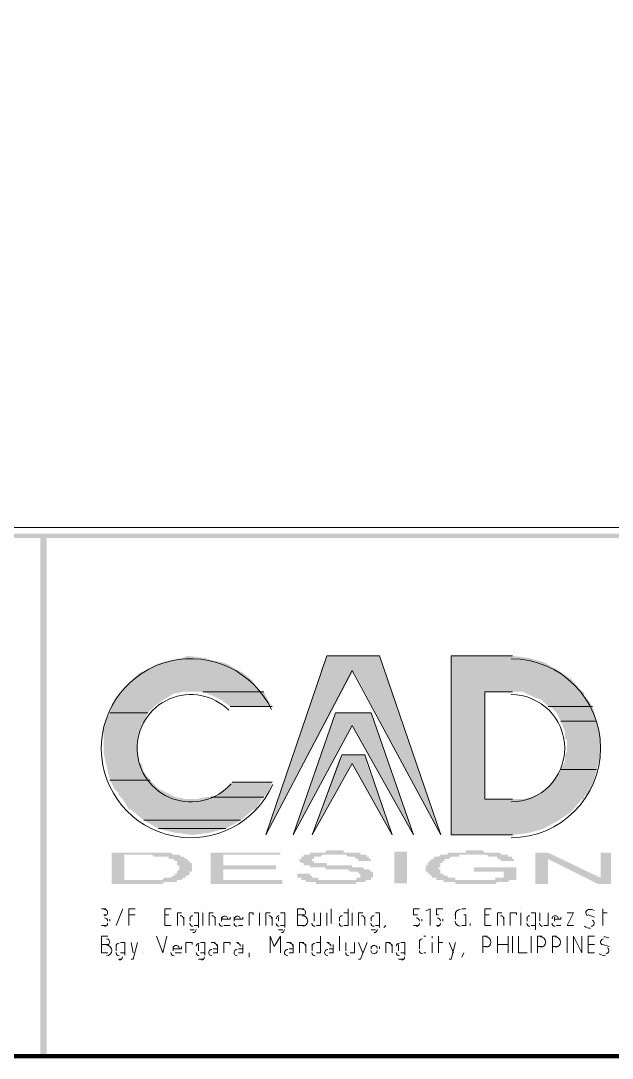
# Model space of a CAD drawing. Header units: millimetres. Extents: x 0.6 to 28.7, y 3.6 to 37.8.
# Drawn here: x 14.604 to 15.775, y 3.618 to 5.672 of the extents above; entities that cross this region are included whole.
import ezdxf

# ---------------------------------------------------------------- set-up
doc = ezdxf.new("R2010")
doc.units = ezdxf.units.MM
doc.layers.add('PDF_FRAME-TB', color=7, linetype='Continuous')

msp = doc.modelspace()

# ---------------------------------------------------------------- hatches: boundary and pattern name
at = {"layer": 'PDF_FRAME-TB', "true_color": 0x808080, "transparency": 33554559}
h = msp.add_hatch(color=8, dxfattribs=at)
h.paths.add_polyline_path([(14.784, 3.9629), (14.784, 4.0254), (14.8508, 4.0254), (14.8549, 4.0254), (14.8549, 4.0254), (14.8591, 4.0254), (14.8633, 4.0254), (14.8674, 4.0254), (14.8674, 4.0254), (14.8716, 4.0254), (14.8716, 4.0254), (14.8758, 4.0254), (14.8799, 4.0254), (14.8799, 4.0254), (14.8841, 4.0254), (14.8841, 4.0254), (14.8883, 4.0254), (14.8883, 4.0254), (14.8925, 4.0254), (14.8966, 4.0254), (14.8966, 4.0254), (14.9008, 4.0254), (14.9008, 4.0254), (14.905, 4.0213), (14.905, 4.0213), (14.9091, 4.0213), (14.9091, 4.0213), (14.9133, 4.0213), (14.9133, 4.0213), (14.9175, 4.0213), (14.9175, 4.0213), (14.9216, 4.0171), (14.9216, 4.0171), (14.9216, 4.0171), (14.9258, 4.0171), (14.9258, 4.0171), (14.9258, 4.0171), (14.93, 4.0129), (14.93, 4.0129), (14.93, 4.0129), (14.9342, 4.0129), (14.9342, 4.0129), (14.9342, 4.0088), (14.9342, 4.0088), (14.9342, 4.0088), (14.9383, 4.0088), (14.9383, 4.0088), (14.9383, 4.0088), (14.9383, 4.0088), (14.9383, 4.0046), (14.9383, 4.0046), (14.9425, 4.0046), (14.9425, 4.0046), (14.9425, 4.0004), (14.9425, 4.0004), (14.9425, 4.0004), (14.9425, 4.0004), (14.9425, 4.0004), (14.9425, 3.9962), (14.9425, 3.9962), (14.9425, 3.9962), (14.9425, 3.9962), (14.9425, 3.9962), (14.9425, 3.9921), (14.9425, 3.9921), (14.9425, 3.9921), (14.9425, 3.9921), (14.9425, 3.9879), (14.9425, 3.9879), (14.9425, 3.9879), (14.9425, 3.9879), (14.9383, 3.9879), (14.9383, 3.9837), (14.9383, 3.9837), (14.9383, 3.9837), (14.9383, 3.9837), (14.9383, 3.9837), (14.9383, 3.9837), (14.9342, 3.9796), (14.9342, 3.9796), (14.9342, 3.9796), (14.9342, 3.9796), (14.93, 3.9796), (14.93, 3.9754), (14.93, 3.9754), (14.9258, 3.9754), (14.9258, 3.9754), (14.9258, 3.9754), (14.9258, 3.9754), (14.9216, 3.9712), (14.9216, 3.9712), (14.9175, 3.9712), (14.9175, 3.9712), (14.9133, 3.9712), (14.9133, 3.9712), (14.9133, 3.9671), (14.9091, 3.9671), (14.9091, 3.9671), (14.905, 3.9671), (14.905, 3.9671), (14.9008, 3.9671), (14.9008, 3.9671), (14.8966, 3.9671), (14.8966, 3.9671), (14.8925, 3.9671), (14.8883, 3.9671), (14.8883, 3.9671), (14.8841, 3.9629), (14.8841, 3.9629), (14.8799, 3.9629), (14.8799, 3.9629), (14.8758, 3.9629), (14.8758, 3.9629), (14.8716, 3.9629), (14.8674, 3.9629), (14.8674, 3.9629), (14.8633, 3.9629), (14.8591, 3.9629), (14.8591, 3.9629), (14.8549, 3.9629), (14.8508, 3.9629)], flags=0)
h.paths.add_polyline_path([(14.8091, 3.9712), (14.8508, 3.9712), (14.8549, 3.9712), (14.8549, 3.9712), (14.8591, 3.9712), (14.8633, 3.9712), (14.8633, 3.9712), (14.8674, 3.9712), (14.8716, 3.9712), (14.8716, 3.9712), (14.8758, 3.9712), (14.8758, 3.9712), (14.8799, 3.9712), (14.8799, 3.9712), (14.8841, 3.9712), (14.8841, 3.9712), (14.8883, 3.9754), (14.8883, 3.9754), (14.8925, 3.9754), (14.8925, 3.9754), (14.8966, 3.9754), (14.8966, 3.9754), (14.9008, 3.9754), (14.9008, 3.9754), (14.9008, 3.9754), (14.905, 3.9796), (14.905, 3.9796), (14.905, 3.9796), (14.9091, 3.9796), (14.9091, 3.9796), (14.9091, 3.9837), (14.9091, 3.9837), (14.9133, 3.9837), (14.9133, 3.9837), (14.9133, 3.9837), (14.9133, 3.9879), (14.9133, 3.9879), (14.9133, 3.9879), (14.9133, 3.9879), (14.9133, 3.9879), (14.9175, 3.9921), (14.9175, 3.9921), (14.9175, 3.9921), (14.9175, 3.9921), (14.9175, 3.9921), (14.9175, 3.9962), (14.9175, 3.9962), (14.9175, 3.9962), (14.9175, 3.9962), (14.9175, 4.0004), (14.9175, 4.0004), (14.9175, 4.0004), (14.9133, 4.0004), (14.9133, 4.0046), (14.9133, 4.0046), (14.9133, 4.0046), (14.9133, 4.0046), (14.9133, 4.0046), (14.9133, 4.0088), (14.9091, 4.0088), (14.9091, 4.0088), (14.9091, 4.0088), (14.9091, 4.0088), (14.9091, 4.0088), (14.905, 4.0129), (14.905, 4.0129), (14.905, 4.0129), (14.9008, 4.0129), (14.9008, 4.0129), (14.8966, 4.0129), (14.8966, 4.0171), (14.8925, 4.0171), (14.8925, 4.0171), (14.8883, 4.0171), (14.8883, 4.0171), (14.8841, 4.0171), (14.8841, 4.0171), (14.8841, 4.0171), (14.8799, 4.0171), (14.8799, 4.0171), (14.8758, 4.0171), (14.8758, 4.0171), (14.8716, 4.0171), (14.8674, 4.0171), (14.8674, 4.0171), (14.8633, 4.0213), (14.8591, 4.0213), (14.8591, 4.0213), (14.8549, 4.0213), (14.8508, 4.0213), (14.8508, 4.0213), (14.8091, 4.0213)], flags=0)
for points in [[(14.98, 3.9629), (14.98, 4.0254), (15.1176, 4.0254), (15.1176, 4.0213), (15.005, 4.0213), (15.005, 4.0004), (15.1093, 4.0004), (15.1093, 3.9921), (15.005, 3.9921), (15.005, 3.9712), (15.1218, 3.9712), (15.1218, 3.9629)], [(15.151, 3.9837), (15.1718, 3.9837), (15.1718, 3.9837), (15.176, 3.9837), (15.176, 3.9837), (15.176, 3.9796), (15.176, 3.9796), (15.176, 3.9796), (15.1802, 3.9796), (15.1802, 3.9796), (15.1802, 3.9754), (15.1802, 3.9754), (15.1844, 3.9754), (15.1844, 3.9754), (15.1844, 3.9754), (15.1885, 3.9754), (15.1885, 3.9754), (15.1927, 3.9754), (15.1927, 3.9712), (15.1969, 3.9712), (15.201, 3.9712), (15.201, 3.9712), (15.201, 3.9712), (15.2052, 3.9712), (15.2094, 3.9712), (15.2094, 3.9712), (15.2135, 3.9712), (15.2135, 3.9712), (15.2177, 3.9712), (15.2219, 3.9712), (15.2219, 3.9712), (15.2261, 3.9712), (15.2302, 3.9712), (15.2302, 3.9712), (15.2344, 3.9712), (15.2344, 3.9712), (15.2386, 3.9712), (15.2427, 3.9712), (15.2427, 3.9712), (15.2469, 3.9712), (15.2511, 3.9712), (15.2511, 3.9712), (15.2552, 3.9712), (15.2552, 3.9712), (15.2594, 3.9712), (15.2594, 3.9712), (15.2636, 3.9712), (15.2678, 3.9712), (15.2678, 3.9754), (15.2678, 3.9754), (15.2719, 3.9754), (15.2719, 3.9754), (15.2761, 3.9754), (15.2761, 3.9754), (15.2761, 3.9796), (15.2761, 3.9796), (15.2761, 3.9796), (15.2761, 3.9796), (15.2761, 3.9796), (15.2761, 3.9837), (15.2761, 3.9837), (15.2761, 3.9837), (15.2761, 3.9837), (15.2761, 3.9837), (15.2719, 3.9837), (15.2719, 3.9879), (15.2719, 3.9879), (15.2678, 3.9879), (15.2678, 3.9879), (15.2636, 3.9879), (15.2636, 3.9879), (15.2594, 3.9879), (15.2594, 3.9879), (15.2552, 3.9879), (15.2552, 3.9879), (15.2511, 3.9921), (15.2511, 3.9921), (15.2469, 3.9921), (15.2469, 3.9921), (15.2427, 3.9921), (15.2427, 3.9921), (15.2386, 3.9921), (15.2344, 3.9921), (15.2344, 3.9921), (15.2302, 3.9921), (15.2261, 3.9921), (15.2219, 3.9921), (15.2219, 3.9921), (15.2177, 3.9921), (15.2135, 3.9921), (15.2094, 3.9921), (15.2094, 3.9921), (15.2052, 3.9962), (15.201, 3.9962), (15.201, 3.9962), (15.1969, 3.9962), (15.1927, 3.9962), (15.1927, 3.9962), (15.1885, 3.9962), (15.1885, 3.9962), (15.1844, 3.9962), (15.1844, 3.9962), (15.1844, 3.9962), (15.1802, 3.9962), (15.1802, 3.9962), (15.176, 3.9962), (15.176, 4.0004), (15.1718, 4.0004), (15.1718, 4.0004), (15.1677, 4.0004), (15.1677, 4.0004), (15.1635, 4.0004), (15.1635, 4.0004), (15.1635, 4.0046), (15.1635, 4.0046), (15.1593, 4.0046), (15.1593, 4.0046), (15.1593, 4.0046), (15.1593, 4.0046), (15.1552, 4.0088), (15.1552, 4.0088), (15.1552, 4.0088), (15.1552, 4.0088), (15.1552, 4.0088), (15.1552, 4.0129), (15.1552, 4.0129), (15.1552, 4.0129), (15.1593, 4.0129), (15.1593, 4.0129), (15.1593, 4.0171), (15.1593, 4.0171), (15.1593, 4.0171), (15.1635, 4.0171), (15.1635, 4.0171), (15.1635, 4.0213), (15.1677, 4.0213), (15.1677, 4.0213), (15.1677, 4.0213), (15.1718, 4.0213), (15.1718, 4.0213), (15.176, 4.0213), (15.176, 4.0254), (15.1802, 4.0254), (15.1802, 4.0254), (15.1844, 4.0254), (15.1885, 4.0254), (15.1885, 4.0254), (15.1927, 4.0254), (15.1927, 4.0254), (15.1969, 4.0254), (15.1969, 4.0254), (15.201, 4.0254), (15.2052, 4.0254), (15.2052, 4.0254), (15.2094, 4.0296), (15.2135, 4.0296), (15.2135, 4.0296), (15.2177, 4.0296), (15.2219, 4.0296), (15.2219, 4.0296), (15.2261, 4.0296), (15.2261, 4.0296), (15.2302, 4.0296), (15.2344, 4.0296), (15.2344, 4.0296), (15.2386, 4.0296), (15.2427, 4.0296), (15.2427, 4.0254), (15.2469, 4.0254), (15.2511, 4.0254), (15.2511, 4.0254), (15.2552, 4.0254), (15.2552, 4.0254), (15.2594, 4.0254), (15.2594, 4.0254), (15.2636, 4.0254), (15.2636, 4.0254), (15.2678, 4.0254), (15.2678, 4.0254), (15.2719, 4.0254), (15.2761, 4.0254), (15.2761, 4.0213), (15.2803, 4.0213), (15.2803, 4.0213), (15.2803, 4.0213), (15.2844, 4.0213), (15.2844, 4.0213), (15.2886, 4.0213), (15.2886, 4.0171), (15.2886, 4.0171), (15.2886, 4.0171), (15.2928, 4.0171), (15.2928, 4.0171), (15.2928, 4.0171), (15.2928, 4.0129), (15.2928, 4.0129), (15.2969, 4.0129), (15.2969, 4.0129), (15.2969, 4.0129), (15.2969, 4.0088), (15.2969, 4.0088), (15.2969, 4.0088), (15.2719, 4.0088), (15.2719, 4.0088), (15.2719, 4.0088), (15.2719, 4.0129), (15.2719, 4.0129), (15.2678, 4.0129), (15.2678, 4.0129), (15.2678, 4.0129), (15.2636, 4.0171), (15.2636, 4.0171), (15.2636, 4.0171), (15.2594, 4.0171), (15.2594, 4.0171), (15.2552, 4.0171), (15.2552, 4.0171), (15.2552, 4.0171), (15.2511, 4.0171), (15.2469, 4.0213), (15.2469, 4.0213), (15.2427, 4.0213), (15.2427, 4.0213), (15.2386, 4.0213), (15.2344, 4.0213), (15.2344, 4.0213), (15.2302, 4.0213), (15.2261, 4.0213), (15.2261, 4.0213), (15.2219, 4.0213), (15.2177, 4.0213), (15.2135, 4.0213), (15.2135, 4.0213), (15.2094, 4.0213), (15.2052, 4.0213), (15.2052, 4.0213), (15.201, 4.0213), (15.201, 4.0213), (15.1969, 4.0171), (15.1969, 4.0171), (15.1927, 4.0171), (15.1927, 4.0171), (15.1927, 4.0171), (15.1885, 4.0171), (15.1885, 4.0171), (15.1844, 4.0171), (15.1844, 4.0171), (15.1844, 4.0129), (15.1802, 4.0129), (15.1802, 4.0129), (15.1802, 4.0129), (15.1802, 4.0129), (15.1802, 4.0129), (15.1802, 4.0088), (15.1802, 4.0088), (15.1802, 4.0088), (15.1844, 4.0088), (15.1844, 4.0088), (15.1844, 4.0046), (15.1885, 4.0046), (15.1885, 4.0046), (15.1885, 4.0046), (15.1927, 4.0046), (15.1927, 4.0046), (15.1927, 4.0046), (15.1969, 4.0046), (15.1969, 4.0046), (15.201, 4.0046), (15.201, 4.0046), (15.2052, 4.0046), (15.2094, 4.0046), (15.2094, 4.0004), (15.2135, 4.0004), (15.2177, 4.0004), (15.2219, 4.0004), (15.2261, 4.0004), (15.2261, 4.0004), (15.2302, 4.0004), (15.2344, 4.0004), (15.2386, 4.0004), (15.2427, 4.0004), (15.2427, 4.0004), (15.2469, 4.0004), (15.2511, 4.0004), (15.2511, 4.0004), (15.2552, 4.0004), (15.2594, 4.0004), (15.2594, 3.9962), (15.2636, 3.9962), (15.2636, 3.9962), (15.2678, 3.9962), (15.2678, 3.9962), (15.2678, 3.9962), (15.2678, 3.9962), (15.2719, 3.9962), (15.2761, 3.9962), (15.2761, 3.9962), (15.2803, 3.9962), (15.2803, 3.9962), (15.2844, 3.9921), (15.2844, 3.9921), (15.2886, 3.9921), (15.2886, 3.9921), (15.2928, 3.9921), (15.2928, 3.9921), (15.2928, 3.9921), (15.2969, 3.9879), (15.2969, 3.9879), (15.2969, 3.9879), (15.3011, 3.9879), (15.3011, 3.9879), (15.3011, 3.9879), (15.3011, 3.9837), (15.3011, 3.9837), (15.3011, 3.9837), (15.3011, 3.9837), (15.3011, 3.9796), (15.3011, 3.9796), (15.3011, 3.9796), (15.3011, 3.9796), (15.3011, 3.9796), (15.3011, 3.9754), (15.3011, 3.9754), (15.3011, 3.9754), (15.2969, 3.9754), (15.2969, 3.9754), (15.2969, 3.9712), (15.2928, 3.9712), (15.2928, 3.9712), (15.2928, 3.9712), (15.2928, 3.9712), (15.2886, 3.9712), (15.2886, 3.9712), (15.2844, 3.9671), (15.2844, 3.9671), (15.2803, 3.9671), (15.2803, 3.9671), (15.2761, 3.9671), (15.2761, 3.9671), (15.2719, 3.9671), (15.2678, 3.9671), (15.2678, 3.9671), (15.2678, 3.9629), (15.2636, 3.9629), (15.2594, 3.9629), (15.2594, 3.9629), (15.2552, 3.9629), (15.2552, 3.9629), (15.2511, 3.9629), (15.2469, 3.9629), (15.2469, 3.9629), (15.2427, 3.9629), (15.2386, 3.9629), (15.2386, 3.9629), (15.2344, 3.9629), (15.2302, 3.9629), (15.2302, 3.9629), (15.2261, 3.9629), (15.2261, 3.9629), (15.2219, 3.9629), (15.2177, 3.9629), (15.2177, 3.9629), (15.2135, 3.9629), (15.2094, 3.9629), (15.2094, 3.9629), (15.2052, 3.9629), (15.201, 3.9629), (15.201, 3.9629), (15.1969, 3.9629), (15.1969, 3.9629), (15.1927, 3.9629), (15.1927, 3.9629), (15.1885, 3.9629), (15.1885, 3.9671), (15.1844, 3.9671), (15.1844, 3.9671), (15.1802, 3.9671), (15.176, 3.9671), (15.176, 3.9671), (15.1718, 3.9671), (15.1718, 3.9671), (15.1677, 3.9671), (15.1677, 3.9712), (15.1677, 3.9712), (15.1635, 3.9712), (15.1635, 3.9712), (15.1593, 3.9712), (15.1593, 3.9712), (15.1593, 3.9754), (15.1552, 3.9754), (15.1552, 3.9754), (15.1552, 3.9754), (15.1552, 3.9754), (15.151, 3.9754), (15.151, 3.9796), (15.151, 3.9796), (15.151, 3.9796), (15.151, 3.9796), (15.151, 3.9796), (15.151, 3.9837), (15.151, 3.9837), (15.151, 3.9837)], [(15.5013, 3.9879), (15.5013, 3.9962), (15.5847, 3.9962), (15.5847, 3.9712), (15.5805, 3.9712), (15.5805, 3.9712), (15.5763, 3.9712), (15.5763, 3.9712), (15.5722, 3.9712), (15.5722, 3.9712), (15.568, 3.9671), (15.568, 3.9671), (15.5638, 3.9671), (15.5597, 3.9671), (15.5597, 3.9671), (15.5555, 3.9671), (15.5555, 3.9671), (15.5513, 3.9671), (15.5513, 3.9671), (15.5471, 3.9671), (15.5471, 3.9671), (15.543, 3.9629), (15.5388, 3.9629), (15.5388, 3.9629), (15.5346, 3.9629), (15.5346, 3.9629), (15.5305, 3.9629), (15.5263, 3.9629), (15.5263, 3.9629), (15.5221, 3.9629), (15.518, 3.9629), (15.518, 3.9629), (15.5138, 3.9629), (15.5096, 3.9629), (15.5096, 3.9629), (15.5055, 3.9629), (15.5055, 3.9629), (15.5013, 3.9629), (15.4971, 3.9629), (15.4971, 3.9629), (15.4929, 3.9629), (15.4888, 3.9629), (15.4888, 3.9629), (15.4846, 3.9629), (15.4846, 3.9629), (15.4804, 3.9629), (15.4763, 3.9629), (15.4763, 3.9629), (15.4721, 3.9629), (15.4679, 3.9629), (15.4679, 3.9629), (15.4638, 3.9629), (15.4638, 3.9671), (15.4596, 3.9671), (15.4596, 3.9671), (15.4554, 3.9671), (15.4512, 3.9671), (15.4512, 3.9671), (15.4471, 3.9671), (15.4471, 3.9671), (15.4429, 3.9671), (15.4429, 3.9671), (15.4387, 3.9712), (15.4387, 3.9712), (15.4346, 3.9712), (15.4346, 3.9712), (15.4304, 3.9712), (15.4304, 3.9712), (15.4262, 3.9712), (15.4262, 3.9754), (15.4262, 3.9754), (15.4221, 3.9754), (15.4221, 3.9754), (15.4221, 3.9754), (15.4179, 3.9754), (15.4179, 3.9796), (15.4179, 3.9796), (15.4137, 3.9796), (15.4137, 3.9796), (15.4137, 3.9796), (15.4137, 3.9837), (15.4137, 3.9837), (15.4095, 3.9837), (15.4095, 3.9837), (15.4095, 3.9837), (15.4095, 3.9879), (15.4095, 3.9879), (15.4095, 3.9879), (15.4054, 3.9879), (15.4054, 3.9879), (15.4054, 3.9921), (15.4054, 3.9921), (15.4054, 3.9921), (15.4054, 3.9921), (15.4054, 3.9962), (15.4054, 3.9962), (15.4054, 3.9962), (15.4054, 3.9962), (15.4054, 3.9962), (15.4054, 4.0004), (15.4054, 4.0004), (15.4054, 4.0004), (15.4054, 4.0004), (15.4095, 4.0004), (15.4095, 4.0046), (15.4095, 4.0046), (15.4095, 4.0046), (15.4095, 4.0046), (15.4095, 4.0046), (15.4137, 4.0088), (15.4137, 4.0088), (15.4137, 4.0088), (15.4137, 4.0088), (15.4137, 4.0088), (15.4179, 4.0129), (15.4179, 4.0129), (15.4179, 4.0129), (15.4179, 4.0129), (15.4221, 4.0129), (15.4221, 4.0129), (15.4221, 4.0171), (15.4262, 4.0171), (15.4262, 4.0171), (15.4262, 4.0171), (15.4304, 4.0171), (15.4304, 4.0171), (15.4346, 4.0213), (15.4346, 4.0213), (15.4387, 4.0213), (15.4387, 4.0213), (15.4429, 4.0213), (15.4429, 4.0213), (15.4471, 4.0213), (15.4471, 4.0213), (15.4512, 4.0254), (15.4512, 4.0254), (15.4554, 4.0254), (15.4554, 4.0254), (15.4596, 4.0254), (15.4596, 4.0254), (15.4638, 4.0254), (15.4638, 4.0254), (15.4679, 4.0254), (15.4721, 4.0254), (15.4721, 4.0254), (15.4763, 4.0254), (15.4804, 4.0254), (15.4804, 4.0254), (15.4846, 4.0254), (15.4846, 4.0296), (15.4888, 4.0296), (15.4929, 4.0296), (15.4929, 4.0296), (15.4971, 4.0296), (15.5013, 4.0296), (15.5013, 4.0296), (15.5055, 4.0296), (15.5096, 4.0296), (15.5096, 4.0296), (15.5138, 4.0296), (15.518, 4.0296), (15.518, 4.0296), (15.5221, 4.0254), (15.5263, 4.0254), (15.5263, 4.0254), (15.5305, 4.0254), (15.5305, 4.0254), (15.5346, 4.0254), (15.5388, 4.0254), (15.5388, 4.0254), (15.5388, 4.0254), (15.543, 4.0254), (15.5471, 4.0254), (15.5471, 4.0254), (15.5513, 4.0254), (15.5513, 4.0254), (15.5555, 4.0213), (15.5555, 4.0213), (15.5597, 4.0213), (15.5597, 4.0213), (15.5638, 4.0213), (15.5638, 4.0213), (15.568, 4.0213), (15.568, 4.0213), (15.568, 4.0171), (15.568, 4.0171), (15.5722, 4.0171), (15.5722, 4.0171), (15.5722, 4.0171), (15.5763, 4.0171), (15.5763, 4.0129), (15.5763, 4.0129), (15.5763, 4.0129), (15.5805, 4.0129), (15.5805, 4.0129), (15.5805, 4.0088), (15.5805, 4.0088), (15.5805, 4.0088), (15.5597, 4.0088), (15.5597, 4.0088), (15.5555, 4.0088), (15.5555, 4.0088), (15.5555, 4.0088), (15.5513, 4.0129), (15.5513, 4.0129), (15.5513, 4.0129), (15.5513, 4.0129), (15.5471, 4.0129), (15.5471, 4.0129), (15.5471, 4.0171), (15.543, 4.0171), (15.543, 4.0171), (15.5388, 4.0171), (15.5388, 4.0171), (15.5346, 4.0171), (15.5346, 4.0171), (15.5305, 4.0171), (15.5305, 4.0171), (15.5263, 4.0213), (15.5263, 4.0213), (15.5221, 4.0213), (15.518, 4.0213), (15.518, 4.0213), (15.5138, 4.0213), (15.5096, 4.0213), (15.5096, 4.0213), (15.5055, 4.0213), (15.5013, 4.0213), (15.5013, 4.0213), (15.5013, 4.0213), (15.4971, 4.0213), (15.4929, 4.0213), (15.4929, 4.0213), (15.4888, 4.0213), (15.4846, 4.0213), (15.4846, 4.0213), (15.4804, 4.0213), (15.4763, 4.0213), (15.4763, 4.0213), (15.4721, 4.0213), (15.4721, 4.0171), (15.4679, 4.0171), (15.4679, 4.0171), (15.4638, 4.0171), (15.4638, 4.0171), (15.4596, 4.0171), (15.4596, 4.0171), (15.4554, 4.0171), (15.4554, 4.0171), (15.4512, 4.0129), (15.4512, 4.0129), (15.4512, 4.0129), (15.4471, 4.0129), (15.4471, 4.0129), (15.4471, 4.0129), (15.4429, 4.0129), (15.4429, 4.0088), (15.4429, 4.0088), (15.4387, 4.0088), (15.4387, 4.0088), (15.4387, 4.0088), (15.4387, 4.0046), (15.4387, 4.0046), (15.4346, 4.0046), (15.4346, 4.0046), (15.4346, 4.0046), (15.4346, 4.0004), (15.4346, 4.0004), (15.4346, 4.0004), (15.4346, 4.0004), (15.4346, 4.0004), (15.4346, 3.9962), (15.4304, 3.9962), (15.4304, 3.9962), (15.4304, 3.9962), (15.4304, 3.9962), (15.4304, 3.9921), (15.4346, 3.9921), (15.4346, 3.9921), (15.4346, 3.9921), (15.4346, 3.9879), (15.4346, 3.9879), (15.4346, 3.9879), (15.4346, 3.9879), (15.4346, 3.9879), (15.4346, 3.9837), (15.4387, 3.9837), (15.4387, 3.9837), (15.4387, 3.9837), (15.4387, 3.9837), (15.4387, 3.9837), (15.4429, 3.9796), (15.4429, 3.9796), (15.4429, 3.9796), (15.4471, 3.9796), (15.4471, 3.9796), (15.4471, 3.9796), (15.4512, 3.9754), (15.4512, 3.9754), (15.4554, 3.9754), (15.4554, 3.9754), (15.4596, 3.9754), (15.4596, 3.9754), (15.4638, 3.9754), (15.4638, 3.9712), (15.4679, 3.9712), (15.4679, 3.9712), (15.4721, 3.9712), (15.4763, 3.9712), (15.4763, 3.9712), (15.4804, 3.9712), (15.4804, 3.9712), (15.4846, 3.9712), (15.4888, 3.9712), (15.4888, 3.9712), (15.4929, 3.9712), (15.4971, 3.9712), (15.4971, 3.9712), (15.5013, 3.9712), (15.5013, 3.9712), (15.5055, 3.9712), (15.5096, 3.9712), (15.5096, 3.9712), (15.5138, 3.9712), (15.518, 3.9712), (15.518, 3.9712), (15.5221, 3.9712), (15.5263, 3.9712), (15.5263, 3.9712), (15.5305, 3.9712), (15.5305, 3.9712), (15.5346, 3.9712), (15.5346, 3.9712), (15.5388, 3.9712), (15.543, 3.9712), (15.543, 3.9754), (15.5471, 3.9754), (15.5471, 3.9754), (15.5513, 3.9754), (15.5555, 3.9754), (15.5555, 3.9754), (15.5555, 3.9754), (15.5597, 3.9754), (15.5597, 3.9754), (15.5597, 3.9879)], [(15.6222, 3.9629), (15.6222, 4.0254), (15.6472, 4.0254), (15.7515, 3.9754), (15.7515, 4.0254), (15.7723, 4.0254), (15.7723, 3.9629), (15.7473, 3.9629), (15.6472, 4.0129), (15.6472, 3.9629)]]:
    msp.add_hatch(color=8, dxfattribs=at).paths.add_polyline_path(points)

# ---------------------------------------------------------------- linework, layer by layer
at = {"layer": 'PDF_FRAME-TB', "lineweight": 0, "const_width": 0.00834}
msp.add_lwpolyline([(28.6993, 37.8192), (0.5988, 37.8192), (0.5988, 3.6224), (28.6993, 3.6224)], close=True, dxfattribs=at)
at = {"layer": 'PDF_FRAME-TB', "color": 254, "lineweight": 0, "true_color": 0xdcdcdc}
msp.add_lwpolyline([(0.6155, 4.669), (28.6827, 4.669), (28.6827, 37.8025), (0.6155, 37.8025)], close=True, dxfattribs=at)
at = {"layer": 'PDF_FRAME-TB', "color": 133, "lineweight": 0, "true_color": 0x6eddc1}
for points in [[(15.26, 4.3855), (15.089, 4.0602), (15.2099, 4.4147), (15.3142, 4.4147), (15.4351, 4.0602)], [(15.2975, 4.3021), (15.3809, 4.0602), (15.26, 4.2771), (15.1432, 4.0602), (15.2266, 4.3021)], [(15.285, 4.2187), (15.3392, 4.0602), (15.26, 4.202), (15.1807, 4.0602), (15.2391, 4.2187)], [(15.089, 4.0602), (15.089, 4.0602), (15.089, 4.0602)], [(15.1432, 4.0602), (15.1432, 4.0602), (15.1432, 4.0602)], [(15.1807, 4.0602), (15.1807, 4.0602), (15.1807, 4.0602)], [(15.3392, 4.0602), (15.3392, 4.0602), (15.3392, 4.0602)], [(15.3809, 4.0602), (15.3809, 4.0602), (15.3809, 4.0602)], [(15.4351, 4.0602), (15.4351, 4.0602), (15.4351, 4.0602)]]:
    msp.add_lwpolyline(points, close=True, dxfattribs=at)
for points in [[(15.5769, 4.4147), (15.4559, 4.4147), (15.4559, 4.0602), (15.5769, 4.0602)], [(15.0848, 4.3438), (14.9639, 4.3438), (15.0848, 4.3438)], [(15.5769, 4.1311), (15.5227, 4.1311), (15.5227, 4.3438), (15.5769, 4.3438)], [(15.1015, 4.3146), (15.0181, 4.3146)], [(15.7353, 4.3146), (15.6478, 4.3146), (15.7353, 4.3146)], [(14.8555, 4.3021), (14.7804, 4.3021), (14.8555, 4.3021)], [(15.7437, 4.2854), (15.6728, 4.2854), (15.7437, 4.2854)], [(15.7437, 4.1895), (15.6728, 4.1895), (15.7437, 4.1895)], [(14.8597, 4.1687), (14.7804, 4.1687), (14.8597, 4.1687)], [(15.0223, 4.1645), (15.1015, 4.1645)], [(15.0848, 4.1353), (14.9806, 4.1353), (15.0848, 4.1353)], [(15.039, 4.0894), (14.8472, 4.0894), (15.039, 4.0894)], [(15.0098, 4.0728), (14.8763, 4.0728), (15.0098, 4.0728)]]:
    msp.add_lwpolyline(points, dxfattribs=at)
at = {"layer": 'PDF_FRAME-TB', "lineweight": 9}
for points in [[(14.7638, 3.9143), (14.7721, 3.9143)], [(14.7929, 3.8809), (14.8055, 3.9143)], [(14.818, 3.8809), (14.818, 3.9143), (14.8305, 3.9143)], [(14.9014, 3.8809), (14.8889, 3.8809), (14.8889, 3.9143), (14.9014, 3.9143)], [(14.9139, 3.8809), (14.9139, 3.906), (14.9222, 3.906)], [(14.9556, 3.8768), (14.9556, 3.906), (14.9472, 3.906)], [(14.9639, 3.9143), (14.9639, 3.9143)], [(14.9639, 3.8809), (14.9639, 3.906)], [(14.9764, 3.8809), (14.9764, 3.906), (14.9848, 3.906)], [(15.0556, 3.8809), (15.0556, 3.906), (15.064, 3.906), (15.064, 3.9018)], [(15.0765, 3.9143), (15.0765, 3.9143)], [(15.0765, 3.8809), (15.0765, 3.906)], [(15.089, 3.8809), (15.089, 3.906), (15.0973, 3.906)], [(15.1265, 3.8768), (15.1265, 3.906), (15.1182, 3.906)], [(15.1641, 3.9143), (15.1516, 3.9143), (15.1516, 3.8809), (15.1641, 3.8809)], [(15.1849, 3.906), (15.1849, 3.8893)], [(15.1891, 3.8809), (15.1974, 3.8809), (15.1974, 3.906)], [(15.2099, 3.9143), (15.2099, 3.9143)], [(15.2099, 3.8809), (15.2099, 3.906)], [(15.2183, 3.8851), (15.2183, 3.9143)], [(15.2516, 3.9143), (15.2516, 3.8809), (15.2433, 3.8809)], [(15.2433, 3.906), (15.2516, 3.906)], [(15.26, 3.9143), (15.26, 3.9143)], [(15.26, 3.8809), (15.26, 3.906)], [(15.2725, 3.8809), (15.2725, 3.906), (15.2808, 3.906)], [(15.3142, 3.8768), (15.3142, 3.906), (15.3058, 3.906)], [(15.3892, 3.9018), (15.3809, 3.9018), (15.3809, 3.9143), (15.3934, 3.9143)], [(15.4143, 3.8809), (15.4143, 3.9143), (15.4059, 3.9101)], [(15.4309, 3.9018), (15.4268, 3.9018), (15.4268, 3.9143), (15.4393, 3.9143)], [(15.4643, 3.8935), (15.4643, 3.906)], [(15.4768, 3.9143), (15.4851, 3.9143)], [(15.5352, 3.8809), (15.5227, 3.8809), (15.5227, 3.9143), (15.5352, 3.9143)], [(15.5477, 3.8809), (15.5477, 3.906), (15.556, 3.906)], [(15.5727, 3.8809), (15.5727, 3.906), (15.5852, 3.906), (15.5852, 3.9018)], [(15.5936, 3.9143), (15.5936, 3.9143)], [(15.5936, 3.8809), (15.5936, 3.906)], [(15.6227, 3.8726), (15.6227, 3.906), (15.6144, 3.906)], [(15.6311, 3.906), (15.6311, 3.8893)], [(15.6394, 3.8809), (15.6478, 3.8809), (15.6478, 3.906)], [(15.6853, 3.906), (15.6978, 3.906), (15.6853, 3.8809), (15.6978, 3.8809)], [(15.7562, 3.8809), (15.7562, 3.9143)], [(15.7562, 3.906), (15.7645, 3.906)], [(14.7721, 3.9018), (14.7679, 3.9018)], [(14.7804, 3.8935), (14.7804, 3.8893)], [(14.818, 3.9018), (14.8305, 3.9018)], [(14.8972, 3.9018), (14.8889, 3.9018)], [(14.9264, 3.8976), (14.9264, 3.8809)], [(14.9389, 3.8976), (14.9389, 3.8893)], [(14.9889, 3.8976), (14.9889, 3.8809)], [(15.0014, 3.8893), (15.0014, 3.8976)], [(15.0265, 3.8893), (15.0265, 3.8976)], [(15.1015, 3.8976), (15.1015, 3.8809)], [(15.114, 3.8976), (15.114, 3.8893)], [(15.1641, 3.9018), (15.1516, 3.9018)], [(15.2224, 3.8851), (15.2224, 3.8851)], [(15.2349, 3.8893), (15.2349, 3.8976)], [(15.285, 3.8976), (15.285, 3.8809)], [(15.2975, 3.8976), (15.2975, 3.8893)], [(15.3976, 3.8893), (15.3976, 3.8935)], [(15.4393, 3.8893), (15.4393, 3.8935)], [(15.481, 3.9018), (15.4851, 3.9018), (15.4851, 3.8809), (15.4768, 3.8809)], [(15.4935, 3.8809), (15.4935, 3.8851)], [(15.531, 3.9018), (15.5227, 3.9018)], [(15.5602, 3.8976), (15.5602, 3.8809)], [(15.6061, 3.8976), (15.6061, 3.8893)], [(15.6603, 3.8893), (15.6603, 3.8976)], [(15.6728, 3.8976), (15.6728, 3.8935), (15.6603, 3.8935)], [(15.727, 3.9018), (15.7395, 3.8976)], [(14.7721, 3.8809), (14.7638, 3.8809)], [(14.9389, 3.8726), (14.9472, 3.8726)], [(14.9472, 3.8809), (14.9556, 3.8809)], [(15.0181, 3.8809), (15.0056, 3.8809)], [(15.0431, 3.8809), (15.0348, 3.8809)], [(15.114, 3.8726), (15.1224, 3.8726)], [(15.1182, 3.8809), (15.1265, 3.8809)], [(15.2975, 3.8726), (15.3058, 3.8726)], [(15.3058, 3.8809), (15.3142, 3.8809)], [(15.3225, 3.8768), (15.3267, 3.8809)], [(15.3809, 3.8809), (15.3892, 3.8809)], [(15.4268, 3.8809), (15.4309, 3.8809)], [(15.6144, 3.8809), (15.6227, 3.8809)], [(15.6728, 3.8809), (15.6644, 3.8809)], [(14.7763, 3.8601), (14.7638, 3.8601), (14.7638, 3.8267), (14.7763, 3.8267)], [(14.7763, 3.8434), (14.7638, 3.8434)], [(14.7929, 3.8434), (14.7929, 3.8309)], [(14.8096, 3.8226), (14.8096, 3.8476), (14.8013, 3.8476)], [(14.8221, 3.8142), (14.8263, 3.8142), (14.8346, 3.8476)], [(14.8221, 3.8476), (14.8263, 3.8267)], [(14.8722, 3.8601), (14.8847, 3.8267), (14.893, 3.8601)], [(14.9306, 3.8267), (14.9306, 3.8476), (14.9431, 3.8476), (14.9431, 3.8434)], [(14.9556, 3.8434), (14.9556, 3.8309)], [(14.9681, 3.8226), (14.9681, 3.8476), (14.9597, 3.8476)], [(14.9806, 3.8476), (14.9889, 3.8476)], [(14.9931, 3.8434), (14.9931, 3.8267), (14.9848, 3.8267)], [(15.0056, 3.8267), (15.0056, 3.8476), (15.0181, 3.8476), (15.0181, 3.8434)], [(15.0306, 3.8476), (15.0348, 3.8476)], [(15.0431, 3.8434), (15.0431, 3.8267), (15.0348, 3.8267)], [(15.0973, 3.8267), (15.0973, 3.8601), (15.1057, 3.8392), (15.1182, 3.8601), (15.1182, 3.8267)], [(15.1307, 3.8476), (15.139, 3.8476)], [(15.1432, 3.8434), (15.1432, 3.8267), (15.1349, 3.8267)], [(15.1557, 3.8267), (15.1557, 3.8476), (15.1641, 3.8476)], [(15.1682, 3.8434), (15.1682, 3.8267)], [(15.1807, 3.8309), (15.1807, 3.8434)], [(15.1974, 3.8601), (15.1974, 3.8267), (15.1891, 3.8267)], [(15.1891, 3.8476), (15.1974, 3.8476)], [(15.2099, 3.8476), (15.2141, 3.8476)], [(15.2224, 3.8434), (15.2224, 3.8267), (15.2141, 3.8267)], [(15.2349, 3.8601), (15.2349, 3.8309)], [(15.2475, 3.8476), (15.2475, 3.8309)], [(15.2558, 3.8267), (15.2641, 3.8267), (15.2641, 3.8476)], [(15.2725, 3.8142), (15.2766, 3.8142), (15.2892, 3.8476)], [(15.2725, 3.8476), (15.2808, 3.8267)], [(15.3267, 3.8267), (15.3267, 3.8476), (15.335, 3.8476)], [(15.3392, 3.8434), (15.3392, 3.8267)], [(15.3517, 3.8434), (15.3517, 3.8309)], [(15.3642, 3.8226), (15.3642, 3.8476), (15.3559, 3.8476)], [(15.3934, 3.8351), (15.3934, 3.8518)], [(15.4017, 3.8601), (15.4059, 3.8601)], [(15.4184, 3.8559), (15.4184, 3.8601)], [(15.4184, 3.8267), (15.4184, 3.8476)], [(15.4309, 3.8267), (15.4309, 3.8601)], [(15.4309, 3.8476), (15.4393, 3.8476)], [(15.4518, 3.8142), (15.4559, 3.8142), (15.4643, 3.8476)], [(15.4518, 3.8476), (15.4601, 3.8267)], [(15.5185, 3.8267), (15.5185, 3.8601), (15.5268, 3.8601)], [(15.5477, 3.8267), (15.5477, 3.8601)], [(15.5477, 3.8434), (15.5685, 3.8434)], [(15.5685, 3.8601), (15.5685, 3.8267)], [(15.5769, 3.8267), (15.5769, 3.8601)], [(15.5894, 3.8601), (15.5894, 3.8267), (15.6061, 3.8267)], [(15.6144, 3.8267), (15.6144, 3.8601)], [(15.6269, 3.8267), (15.6269, 3.8601), (15.6353, 3.8601)], [(15.6561, 3.8267), (15.6561, 3.8601), (15.6644, 3.8601)], [(15.6853, 3.8267), (15.6853, 3.8601)], [(15.6978, 3.8267), (15.6978, 3.8601), (15.7145, 3.8267), (15.7145, 3.8601)], [(15.7395, 3.8267), (15.727, 3.8267), (15.727, 3.8601), (15.7395, 3.8601)], [(15.7395, 3.8434), (15.727, 3.8434)], [(15.7562, 3.8434), (15.7687, 3.8392)], [(14.8013, 3.8267), (14.8096, 3.8267)], [(14.8472, 3.8267), (14.8472, 3.8267)], [(14.9055, 3.8309), (14.9055, 3.8392)], [(14.9222, 3.8267), (14.9097, 3.8267)], [(14.9597, 3.8267), (14.9681, 3.8267)], [(14.9848, 3.8351), (14.9931, 3.8351)], [(15.0348, 3.8351), (15.0431, 3.8351)], [(15.0556, 3.8184), (15.0556, 3.8267)], [(15.1349, 3.8351), (15.1432, 3.8351)], [(15.2141, 3.8351), (15.2224, 3.8351)], [(15.3142, 3.8392), (15.3142, 3.8351)], [(15.3559, 3.8267), (15.3642, 3.8267)], [(15.4059, 3.8267), (15.4017, 3.8267)], [(15.4768, 3.8184), (15.481, 3.8267)], [(15.5268, 3.8392), (15.5185, 3.8392)], [(15.6353, 3.8392), (15.6269, 3.8392)], [(15.6644, 3.8392), (15.6561, 3.8392)], [(14.7971, 3.8142), (14.8013, 3.8142)], [(14.9556, 3.8142), (14.9639, 3.8142)], [(15.3517, 3.8142), (15.36, 3.8142)]]:
    msp.add_lwpolyline(points, dxfattribs=at)
for points in [[(15.1614, 3.8795, 0.999999), (15.1614, 3.9003, 1.000002), (15.1614, 3.9129)], [(15.7387, 3.9109, 0.094476), (15.7288, 3.9129, 0.787405), (15.7257, 3.901)], [(15.0181, 3.8976), (15.0181, 3.8935), (15.0014, 3.8935, -1.000002), (15.0134, 3.8941)], [(15.0431, 3.8976), (15.0431, 3.8935), (15.0265, 3.8935, -1.000002), (15.0384, 3.8941)], [(14.7736, 3.8211, 0.999999), (14.7736, 3.842, 1.000002), (14.7736, 3.8545)], [(14.9222, 3.8392), (14.9222, 3.8351), (14.9055, 3.8351, -1.000002), (14.9175, 3.8357)], [(15.3095, 3.8357, 1.000002), (15.2975, 3.8351), (15.2975, 3.8392)]]:
    msp.add_lwpolyline(points, format="xyb", dxfattribs=at)
at = {"layer": 'PDF_FRAME-TB', "color": 133, "lineweight": 0, "true_color": 0x6eddc1}
for centre, radius, start, end in [((14.9404, 4.2319), 0.1772, 25.6091, 336.1267), ((15.5743, 4.2319), 0.1772, 270, 90), ((14.9404, 4.2319), 0.1063, 44.9231, 318.609), ((15.5743, 4.2319), 0.1063, 270, 90)]:
    msp.add_arc(centre, radius, start, end, dxfattribs=at)
at = {"layer": 'PDF_FRAME-TB', "lineweight": 9}
for centre, radius, start, end in [((14.7694, 3.9066), 0.00625, 269.9999, 90.0001), ((15.4742, 3.9024), 0.0104, 90.0001, 179.9999), ((14.7694, 3.8899), 0.00625, 359.9999, 90.0001), ((14.7694, 3.8857), 0.00625, 269.9999, 0.0001), ((14.9196, 3.8941), 0.00625, 359.9999, 90.0001), ((14.9446, 3.8941), 0.00625, 89.9999, 180.0001), ((14.9446, 3.8857), 0.00625, 179.9999, 270.0001), ((14.9821, 3.8941), 0.00625, 359.9999, 90.0001), ((15.003, 3.8857), 0.00625, 179.9999, 270.0001), ((15.0322, 3.8857), 0.00625, 179.9999, 270.0001), ((15.0947, 3.8941), 0.00625, 359.9999, 90.0001), ((15.1156, 3.8941), 0.00625, 89.9999, 180.0001), ((15.1156, 3.8857), 0.00625, 179.9999, 270.0001), ((15.1864, 3.8857), 0.00625, 179.9999, 270.0001), ((15.2407, 3.8941), 0.00625, 89.9999, 180.0001), ((15.2407, 3.8857), 0.00625, 179.9999, 270.0001), ((15.2782, 3.8941), 0.00625, 359.9999, 90.0001), ((15.3032, 3.8941), 0.00625, 89.9999, 180.0001), ((15.3032, 3.8857), 0.00625, 179.9999, 270.0001), ((15.3866, 3.8899), 0.00625, 359.9999, 90.0001), ((15.3866, 3.8857), 0.00625, 269.9999, 0.0001), ((15.4283, 3.8899), 0.00625, 359.9999, 90.0001), ((15.4283, 3.8857), 0.00625, 269.9999, 0.0001), ((15.4742, 3.8899), 0.0104, 180.0001, 269.9999), ((15.5534, 3.8941), 0.00625, 359.9999, 90.0001), ((15.6118, 3.8941), 0.00625, 89.9999, 180.0001), ((15.6118, 3.8857), 0.00625, 179.9999, 270.0001), ((15.6368, 3.8857), 0.00625, 179.9999, 270.0001), ((15.6618, 3.8941), 0.00625, 359.9999, 180.0001), ((15.6618, 3.8857), 0.00625, 179.9999, 270.0001), ((15.7327, 3.8857), 0.00625, 270.2421, 63.1104), ((14.9446, 3.8732), 0.00625, 269.9999, 0.0001), ((15.1197, 3.8732), 0.00625, 269.9999, 0.0001), ((15.3032, 3.8732), 0.00625, 269.9999, 0.0001), ((15.7327, 3.8983), 0.0229, 235.4317, 267.6984), ((14.7986, 3.8399), 0.00625, 89.9999, 180.0001), ((14.9571, 3.8399), 0.00625, 89.9999, 180.0001), ((14.9863, 3.8399), 0.00625, 359.9999, 90.0001), ((15.0322, 3.8399), 0.00625, 359.9999, 90.0001), ((15.1364, 3.8399), 0.00625, 359.9999, 90.0001), ((15.1614, 3.8399), 0.00625, 359.9999, 90.0001), ((15.1864, 3.8399), 0.00625, 89.9999, 180.0001), ((15.2115, 3.8399), 0.00625, 359.9999, 90.0001), ((15.3324, 3.8399), 0.00625, 359.9999, 90.0001), ((15.3532, 3.8399), 0.00625, 89.9999, 180.0001), ((15.3991, 3.8482), 0.00625, 89.9999, 180.0001), ((15.5242, 3.8482), 0.0104, 270.0001, 89.9999), ((15.6326, 3.8482), 0.0104, 270.0001, 89.9999), ((15.6618, 3.8482), 0.0104, 270.0001, 89.9999), ((15.7577, 3.8482), 0.00625, 90.2421, 243.1104), ((15.7577, 3.8315), 0.0271, 67.8953, 89.4834), ((14.7986, 3.8274), 0.00625, 179.9999, 270.0001), ((14.9071, 3.8274), 0.00625, 179.9999, 270.0001), ((14.9571, 3.8274), 0.00625, 179.9999, 270.0001), ((14.9821, 3.8274), 0.00625, 89.9999, 270.0001), ((15.0322, 3.8274), 0.00625, 89.9999, 270.0001), ((15.1322, 3.8274), 0.00625, 89.9999, 270.0001), ((15.1864, 3.8274), 0.00625, 179.9999, 270.0001), ((15.2115, 3.8274), 0.00625, 89.9999, 270.0001), ((15.2532, 3.8274), 0.00625, 179.9999, 270.0001), ((15.3032, 3.8315), 0.00625, 179.9999, 0.0001), ((15.3532, 3.8274), 0.00625, 179.9999, 270.0001), ((15.3991, 3.8315), 0.00625, 179.9999, 270.0001), ((15.7619, 3.844), 0.0229, 235.4317, 267.6984), ((15.7619, 3.8315), 0.00625, 270.2421, 63.1104), ((14.7986, 3.819), 0.00625, 269.9999, 0.0001), ((14.9613, 3.819), 0.00625, 269.9999, 0.0001), ((15.3574, 3.819), 0.00625, 269.9999, 0.0001)]:
    msp.add_arc(centre, radius, start, end, dxfattribs=at)
at = {"layer": 'PDF_FRAME-TB', "transparency": 33554559}
for points in [[(0.5988, 4.6565), (0.5988, 4.6482), (28.6993, 4.6565)], [(0.5988, 4.6482), (28.6993, 4.6565), (28.6993, 4.6482)], [(14.6553, 4.6524), (14.6428, 4.6524), (14.6553, 3.6224)], [(14.6428, 4.6524), (14.6553, 3.6224), (14.6428, 3.6224)]]:
    msp.add_solid(points, dxfattribs=at)
at = {"layer": 'PDF_FRAME-TB', "color": 133, "true_color": 0x6eddc1, "transparency": 33554559}
for points in [[(14.8722, 4.398), (15.0348, 4.3855), (14.8513, 4.3855)], [(14.8847, 4.4022), (15.0139, 4.398), (14.8722, 4.398)], [(15.0139, 4.398), (14.8722, 4.398), (15.0348, 4.3855)], [(14.9014, 4.4063), (15.0014, 4.4022), (14.8847, 4.4022)], [(15.0014, 4.4022), (14.8847, 4.4022), (15.0139, 4.398)], [(14.9222, 4.4105), (14.9806, 4.4063), (14.9014, 4.4063)], [(14.9806, 4.4063), (14.9014, 4.4063), (15.0014, 4.4022)], [(14.9347, 4.4147), (14.9681, 4.4105), (14.9222, 4.4105)], [(14.9681, 4.4105), (14.9222, 4.4105), (14.9806, 4.4063)], [(15.2099, 4.4147), (15.3225, 4.3855), (15.1974, 4.3855)], [(15.3142, 4.4147), (15.2099, 4.4147), (15.3225, 4.3855)], [(15.5769, 4.4147), (15.4559, 4.4147), (15.6102, 4.4105)], [(15.4559, 4.4147), (15.6102, 4.4105), (15.4559, 4.4105)], [(15.6102, 4.4105), (15.4559, 4.4105), (15.6394, 4.4022)], [(15.4559, 4.4105), (15.6394, 4.4022), (15.4559, 4.4022)], [(15.6394, 4.4022), (15.4559, 4.4022), (15.6686, 4.3855)], [(15.4559, 4.4022), (15.6686, 4.3855), (15.4559, 4.3855)], [(14.8388, 4.3813), (15.0598, 4.3688), (14.8263, 4.3688)], [(14.8513, 4.3855), (15.0431, 4.3813), (14.8388, 4.3813)], [(15.0431, 4.3813), (14.8388, 4.3813), (15.0598, 4.3688)], [(15.0348, 4.3855), (14.8513, 4.3855), (15.0431, 4.3813)], [(15.089, 4.0602), (15.089, 4.0602), (15.1974, 4.3813)], [(15.089, 4.0602), (15.1974, 4.3813), (15.26, 4.3813)], [(15.26, 4.3855), (15.1974, 4.3855), (15.26, 4.3813)], [(15.1974, 4.3855), (15.26, 4.3813), (15.1974, 4.3813)], [(15.3225, 4.3855), (15.26, 4.3855), (15.3267, 4.3813)], [(15.26, 4.3855), (15.3267, 4.3813), (15.2641, 4.3813)], [(15.3267, 4.3813), (15.2641, 4.3813), (15.4351, 4.0602)], [(15.2641, 4.3813), (15.4351, 4.0602), (15.4351, 4.0602)], [(15.6686, 4.3855), (15.4559, 4.3855), (15.6936, 4.3688)], [(15.4559, 4.3855), (15.6936, 4.3688), (15.4559, 4.3688)], [(14.8138, 4.3563), (15.0807, 4.3438), (14.8055, 4.3438)], [(14.8263, 4.3688), (15.0682, 4.3563), (14.8138, 4.3563)], [(15.0682, 4.3563), (14.8138, 4.3563), (15.0807, 4.3438)], [(15.0598, 4.3688), (14.8263, 4.3688), (15.0682, 4.3563)], [(15.6936, 4.3688), (15.4559, 4.3688), (15.7145, 4.3438)], [(15.4559, 4.3688), (15.7145, 4.3438), (15.4559, 4.3438)], [(14.8013, 4.3396), (14.893, 4.3313), (14.7929, 4.3313)], [(14.8055, 4.3438), (14.9055, 4.3396), (14.8013, 4.3396)], [(14.9055, 4.3396), (14.8013, 4.3396), (14.893, 4.3313)], [(14.9264, 4.3438), (14.9264, 4.3438), (14.8055, 4.3438)], [(14.9264, 4.3438), (14.8055, 4.3438), (14.9472, 4.3438)], [(14.9264, 4.3438), (14.8055, 4.3438), (14.9055, 4.3396)], [(15.0807, 4.3438), (14.9472, 4.3438), (15.0848, 4.3438)], [(14.9472, 4.3438), (15.0848, 4.3438), (14.9639, 4.3438)], [(14.9639, 4.3438), (15.0848, 4.3438), (15.0848, 4.3438)], [(15.0848, 4.3438), (14.9639, 4.3438), (15.089, 4.3355)], [(14.9639, 4.3438), (15.089, 4.3355), (14.9848, 4.3355)], [(15.089, 4.3355), (14.9848, 4.3355), (15.0932, 4.3271)], [(14.9848, 4.3355), (15.0932, 4.3271), (15.0014, 4.3271)], [(15.5227, 4.3438), (15.4559, 4.3438), (15.5227, 4.1311)], [(15.4559, 4.3438), (15.5227, 4.1311), (15.4559, 4.1311)], [(15.7145, 4.3438), (15.5769, 4.3438), (15.7186, 4.3438)], [(15.5769, 4.3438), (15.7186, 4.3438), (15.5936, 4.3438)], [(15.7186, 4.3438), (15.5936, 4.3438), (15.5977, 4.3438)], [(15.5936, 4.3438), (15.7186, 4.3438), (15.7186, 4.3438)], [(15.7186, 4.3438), (15.5977, 4.3438), (15.7186, 4.3355)], [(15.5977, 4.3438), (15.7186, 4.3355), (15.6144, 4.3355)], [(15.7186, 4.3355), (15.6144, 4.3355), (15.727, 4.3271)], [(15.6144, 4.3355), (15.727, 4.3271), (15.6353, 4.3271)], [(14.7846, 4.3146), (14.8555, 4.3021), (14.7804, 4.3021)], [(14.7929, 4.3271), (14.868, 4.3146), (14.7846, 4.3146)], [(14.868, 4.3146), (14.7846, 4.3146), (14.8555, 4.3021)], [(14.893, 4.3313), (14.7929, 4.3313), (14.8847, 4.3271)], [(14.7929, 4.3313), (14.8847, 4.3271), (14.7929, 4.3271)], [(14.8847, 4.3271), (14.7929, 4.3271), (14.868, 4.3146)], [(15.0932, 4.3271), (15.0014, 4.3271), (15.1015, 4.3146)], [(15.0014, 4.3271), (15.1015, 4.3146), (15.0181, 4.3146)], [(15.727, 4.3271), (15.6353, 4.3271), (15.7353, 4.3146)], [(15.6353, 4.3271), (15.7353, 4.3146), (15.6478, 4.3146)], [(15.6478, 4.3146), (15.7353, 4.3146), (15.6519, 4.3146)], [(15.7353, 4.3146), (15.6519, 4.3146), (15.7395, 4.3021)], [(15.6519, 4.3146), (15.7395, 4.3021), (15.6644, 4.3021)], [(14.7804, 4.3021), (14.8472, 4.2854), (14.7721, 4.2854)], [(14.7804, 4.3021), (14.8555, 4.3021), (14.8555, 4.3021)], [(14.8555, 4.3021), (14.7804, 4.3021), (14.8472, 4.2854)], [(15.2266, 4.3021), (15.3058, 4.2771), (15.2183, 4.2771)], [(15.2975, 4.3021), (15.2266, 4.3021), (15.3058, 4.2771)], [(15.7395, 4.3021), (15.6644, 4.3021), (15.7437, 4.2854)], [(15.6644, 4.3021), (15.7437, 4.2854), (15.6728, 4.2854)], [(14.7721, 4.2854), (14.8388, 4.2687), (14.7679, 4.2687)], [(14.8472, 4.2854), (14.7721, 4.2854), (14.8388, 4.2687)], [(15.1432, 4.0602), (15.1432, 4.0602), (15.2183, 4.2771)], [(15.1432, 4.0602), (15.2183, 4.2771), (15.26, 4.2771)], [(15.3809, 4.0602), (15.3809, 4.0602), (15.26, 4.2771)], [(15.3809, 4.0602), (15.26, 4.2771), (15.3058, 4.2771)], [(15.6728, 4.2854), (15.7437, 4.2854), (15.7437, 4.2854)], [(15.7437, 4.2854), (15.6728, 4.2854), (15.7478, 4.2646)], [(15.6728, 4.2854), (15.7478, 4.2646), (15.6811, 4.2646)], [(14.8388, 4.2687), (14.7679, 4.2687), (14.8388, 4.2646)], [(14.7679, 4.2687), (14.8388, 4.2646), (14.7679, 4.2646)], [(14.8388, 4.2646), (14.7679, 4.2646), (14.8346, 4.2437)], [(14.7679, 4.2646), (14.8346, 4.2437), (14.7679, 4.2437)], [(15.7478, 4.2646), (15.6811, 4.2646), (15.752, 4.2521)], [(15.6811, 4.2646), (15.752, 4.2521), (15.6811, 4.2521)], [(15.752, 4.2521), (15.6811, 4.2521), (15.752, 4.2479)], [(15.6811, 4.2521), (15.752, 4.2479), (15.6853, 4.2479)], [(14.8346, 4.2437), (14.7679, 4.2437), (14.8346, 4.2354)], [(14.7679, 4.2437), (14.8346, 4.2354), (14.7679, 4.2354)], [(14.8346, 4.2354), (14.7679, 4.2354), (14.8346, 4.2229)], [(14.7679, 4.2354), (14.8346, 4.2229), (14.7679, 4.2229)], [(15.752, 4.2479), (15.6853, 4.2479), (15.752, 4.227)], [(15.6853, 4.2479), (15.752, 4.227), (15.6853, 4.227)], [(14.8346, 4.2229), (14.7679, 4.2229), (14.8388, 4.202)], [(14.7679, 4.2229), (14.8388, 4.202), (14.7721, 4.202)], [(15.2391, 4.2187), (15.2892, 4.202), (15.2308, 4.202)], [(15.285, 4.2187), (15.2391, 4.2187), (15.2892, 4.202)], [(15.6853, 4.227), (15.752, 4.2187), (15.6811, 4.2187)], [(15.752, 4.2187), (15.6811, 4.2187), (15.7478, 4.2062)], [(15.6811, 4.2187), (15.7478, 4.2062), (15.6811, 4.2062)], [(15.752, 4.227), (15.6853, 4.227), (15.752, 4.2187)], [(14.843, 4.202), (14.843, 4.202), (14.7721, 4.202)], [(14.843, 4.202), (14.7721, 4.202), (14.8388, 4.202)], [(14.843, 4.202), (14.7721, 4.202), (14.8472, 4.1853)], [(14.7721, 4.202), (14.8472, 4.1853), (14.7763, 4.1853)], [(15.1807, 4.0602), (15.1807, 4.0602), (15.2308, 4.202)], [(15.1807, 4.0602), (15.2308, 4.202), (15.26, 4.202)], [(15.3392, 4.0602), (15.3392, 4.0602), (15.26, 4.202)], [(15.3392, 4.0602), (15.26, 4.202), (15.2892, 4.202)], [(15.6728, 4.1895), (15.7395, 4.1728), (15.6644, 4.1728)], [(15.6811, 4.2062), (15.7437, 4.1895), (15.6728, 4.1895)], [(15.6728, 4.1895), (15.7437, 4.1895), (15.7437, 4.1895)], [(15.7437, 4.1895), (15.6728, 4.1895), (15.7395, 4.1728)], [(15.7478, 4.2062), (15.6811, 4.2062), (15.7437, 4.1895)], [(14.8472, 4.1853), (14.7763, 4.1853), (14.8597, 4.1687)], [(14.7763, 4.1853), (14.8597, 4.1687), (14.7804, 4.1687)], [(15.6644, 4.1728), (15.7353, 4.1603), (15.6519, 4.1603)], [(15.7395, 4.1728), (15.6644, 4.1728), (15.7353, 4.1603)], [(14.7804, 4.1687), (14.8597, 4.1687), (14.8597, 4.1687)], [(14.8597, 4.1687), (14.7804, 4.1687), (14.8763, 4.152)], [(14.7804, 4.1687), (14.8763, 4.152), (14.7888, 4.152)], [(14.8763, 4.152), (14.7888, 4.152), (14.893, 4.1436)], [(14.7888, 4.152), (14.893, 4.1436), (14.7971, 4.1436)], [(15.0098, 4.152), (15.089, 4.1395), (14.9931, 4.1395)], [(15.0223, 4.1645), (15.0973, 4.152), (15.0098, 4.152)], [(15.0973, 4.152), (15.0098, 4.152), (15.089, 4.1395)], [(15.1015, 4.1645), (15.0223, 4.1645), (15.0973, 4.152)], [(15.6478, 4.1562), (15.727, 4.1436), (15.6353, 4.1436)], [(15.6519, 4.1603), (15.7353, 4.1562), (15.6478, 4.1562)], [(15.7353, 4.1562), (15.6478, 4.1562), (15.727, 4.1436)], [(15.7353, 4.1603), (15.6519, 4.1603), (15.7353, 4.1562)], [(14.893, 4.1436), (14.7971, 4.1436), (14.9014, 4.1395)], [(14.7971, 4.1436), (14.9014, 4.1395), (14.7971, 4.1395)], [(14.9014, 4.1395), (14.7971, 4.1395), (14.9097, 4.1353)], [(14.7971, 4.1395), (14.9097, 4.1353), (14.8013, 4.1353)], [(14.9097, 4.1353), (14.8013, 4.1353), (14.9306, 4.1311)], [(14.8013, 4.1353), (14.9306, 4.1311), (14.8055, 4.1311)], [(14.9514, 4.1311), (14.9514, 4.1311), (14.8055, 4.1311)], [(14.9514, 4.1311), (14.8055, 4.1311), (14.9306, 4.1311)], [(15.0807, 4.1311), (14.8055, 4.1311), (15.0682, 4.1103)], [(14.8055, 4.1311), (15.0682, 4.1103), (14.818, 4.1103)], [(14.9722, 4.1353), (15.0807, 4.1311), (14.9514, 4.1311)], [(14.9514, 4.1311), (15.0807, 4.1311), (15.0807, 4.1311)], [(15.0807, 4.1311), (15.0807, 4.1311), (14.9514, 4.1311)], [(14.9806, 4.1353), (15.0848, 4.1353), (14.9722, 4.1353)], [(15.0848, 4.1353), (14.9722, 4.1353), (15.0807, 4.1311)], [(14.9931, 4.1395), (15.0848, 4.1353), (14.9806, 4.1353)], [(15.089, 4.1395), (14.9931, 4.1395), (15.0848, 4.1353)], [(15.7145, 4.1311), (15.4559, 4.1311), (15.6936, 4.1061)], [(15.4559, 4.1311), (15.6936, 4.1061), (15.4559, 4.1061)], [(15.5936, 4.1311), (15.7145, 4.1311), (15.5769, 4.1311)], [(15.7186, 4.1311), (15.5977, 4.1311), (15.5936, 4.1311)], [(15.7186, 4.1311), (15.5936, 4.1311), (15.7145, 4.1311)], [(15.6144, 4.1353), (15.7186, 4.1311), (15.5977, 4.1311)], [(15.5977, 4.1311), (15.7186, 4.1311), (15.7186, 4.1311)], [(15.6353, 4.1436), (15.7186, 4.1353), (15.6144, 4.1353)], [(15.7186, 4.1353), (15.6144, 4.1353), (15.7186, 4.1311)], [(15.727, 4.1436), (15.6353, 4.1436), (15.7186, 4.1353)], [(15.0682, 4.1103), (14.818, 4.1103), (15.064, 4.1103)], [(14.818, 4.1103), (15.064, 4.1103), (14.8221, 4.1103)], [(15.064, 4.1103), (14.8221, 4.1103), (15.039, 4.0894)], [(14.8221, 4.1103), (15.039, 4.0894), (14.8472, 4.0894)], [(14.8472, 4.0894), (15.039, 4.0894), (15.039, 4.0894)], [(15.039, 4.0894), (14.8472, 4.0894), (15.0098, 4.0728)], [(14.8472, 4.0894), (15.0098, 4.0728), (14.8763, 4.0728)], [(15.6936, 4.1061), (15.4559, 4.1061), (15.6686, 4.0894)], [(15.4559, 4.1061), (15.6686, 4.0894), (15.4559, 4.0894)], [(15.6686, 4.0894), (15.4559, 4.0894), (15.6394, 4.0728)], [(15.4559, 4.0894), (15.6394, 4.0728), (15.4559, 4.0728)], [(14.8763, 4.0728), (15.0098, 4.0728), (15.0098, 4.0728)], [(15.0098, 4.0728), (14.8763, 4.0728), (14.9764, 4.0644)], [(14.8763, 4.0728), (14.9764, 4.0644), (14.9097, 4.0644)], [(15.6394, 4.0728), (15.4559, 4.0728), (15.6102, 4.0644)], [(15.4559, 4.0728), (15.6102, 4.0644), (15.4559, 4.0644)], [(14.9764, 4.0644), (14.9097, 4.0644), (14.9139, 4.0644)], [(14.9097, 4.0644), (14.9764, 4.0644), (14.9764, 4.0644)], [(14.9139, 4.0644), (14.9764, 4.0644), (14.9431, 4.0602)], [(14.9139, 4.0644), (14.9764, 4.0644), (14.9764, 4.0644)], [(14.9764, 4.0644), (14.9764, 4.0644), (14.9139, 4.0644)], [(15.6102, 4.0644), (15.4559, 4.0644), (15.5769, 4.0602)], [(15.4559, 4.0644), (15.5769, 4.0602), (15.4559, 4.0602)]]:
    msp.add_solid(points, dxfattribs=at)
at = {"layer": 'PDF_FRAME-TB', "color": 8, "lineweight": 0, "true_color": 0x808080, "transparency": 33554559}
msp.add_solid([(15.3434, 3.9643), (15.3434, 4.0269), (15.3684, 3.9643), (15.3684, 4.0269)], dxfattribs=at)

doc.saveas('drawing.dxf')
